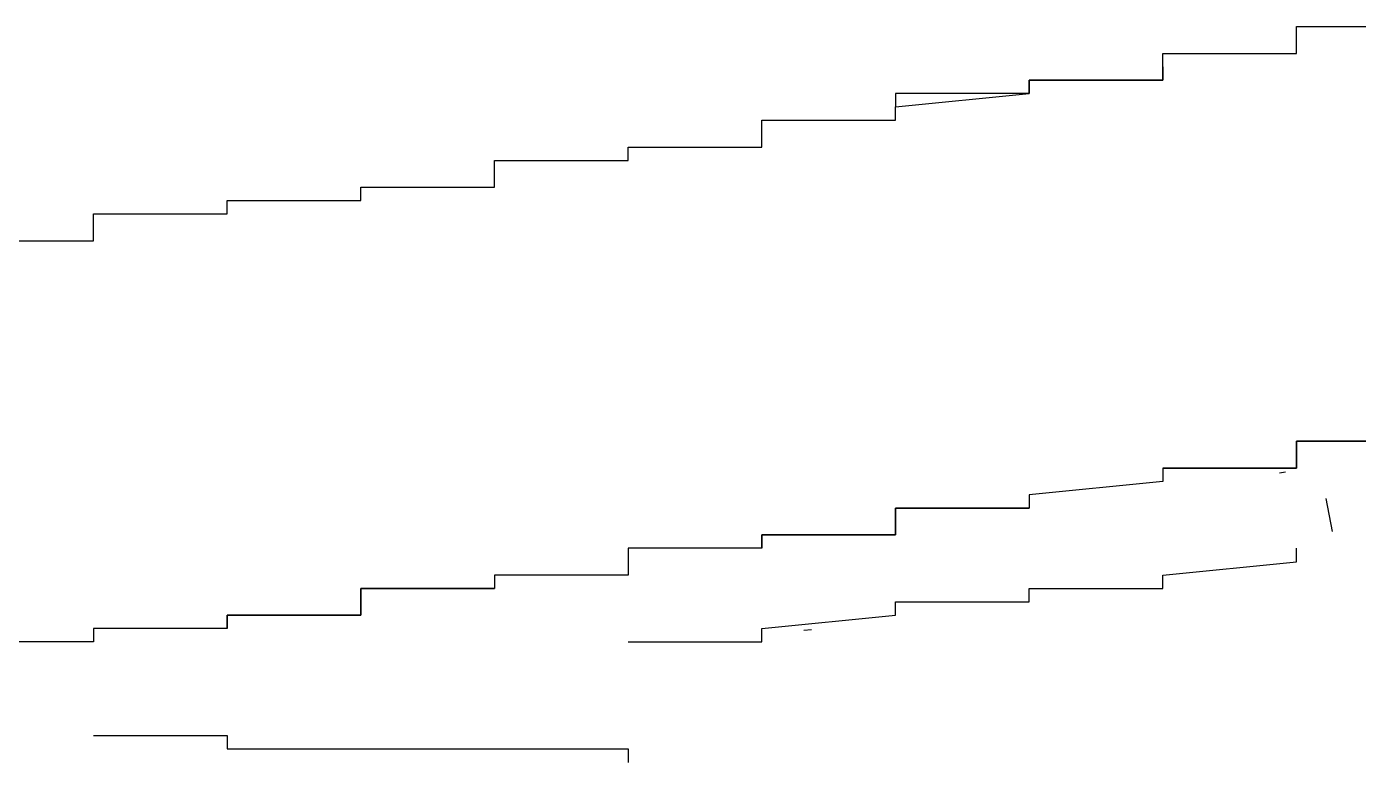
# Model space of a CAD drawing. Header units: millimetres. Extents: x -162945 to 7560, y -3558 to 130718.
# Drawn here: x -118729 to -117732, y -2121 to -1571 of the extents above; entities that cross this region are included whole.
import ezdxf

# ---------------------------------------------------------------- set-up
doc = ezdxf.new("R2010")
doc.units = ezdxf.units.MM
doc.header["$LTSCALE"] = 5
doc.layers.add('E1-RI-3F$0$A-GLAZ', color=6, linetype='Continuous')
doc.layers.add('E1-RI-3F$0$A-GLAZ-CWMG', color=3, linetype='Continuous')

msp = doc.modelspace()

# ---------------------------------------------------------------- linework, layer by layer
at = {"layer": 'E1-RI-3F$0$A-GLAZ', "color": 8}
for p, q in [((-117778.71, -1581.3), (-117778.71, -1571.3)), ((-117778.71, -1571.3), (-117778.71, -1571.3)), ((-117778.71, -1571.3), (-117678.71, -1571.3)), ((-117778.71, -1591.3), (-117778.71, -1581.3)), ((-117778.71, -1581.3), (-117778.71, -1581.3)), ((-117778.71, -1581.3), (-117778.71, -1581.3)), ((-117778.71, -1581.3), (-117778.71, -1581.3)), ((-117778.71, -1581.3), (-117778.71, -1581.3)), ((-117878.71, -1601.3), (-117878.71, -1591.3)), ((-117878.71, -1591.3), (-117878.71, -1591.3)), ((-117878.71, -1591.3), (-117878.71, -1591.3)), ((-117878.71, -1591.3), (-117878.71, -1591.3)), ((-117878.71, -1591.3), (-117778.71, -1591.3)), ((-117878.71, -1611.3), (-117878.71, -1601.3)), ((-117878.71, -1601.3), (-117878.71, -1601.3)), ((-117878.71, -1601.3), (-117878.71, -1601.3)), ((-117878.71, -1601.3), (-117878.71, -1601.3)), ((-117978.71, -1621.3), (-117978.71, -1611.3)), ((-117978.71, -1611.3), (-117978.71, -1611.3)), ((-117978.71, -1611.3), (-117978.71, -1611.3)), ((-117978.71, -1611.3), (-117978.71, -1611.3)), ((-117978.71, -1611.3), (-117878.71, -1611.3)), ((-118078.71, -1631.3), (-117978.71, -1621.3)), ((-117978.71, -1621.3), (-117978.71, -1621.3)), ((-117978.71, -1621.3), (-117978.71, -1621.3)), ((-117978.71, -1621.3), (-117978.71, -1621.3)), ((-117978.71, -1621.3), (-117978.71, -1621.3)), ((-118078.71, -1641.3), (-118078.71, -1631.3)), ((-118078.71, -1631.3), (-118078.71, -1631.3)), ((-118078.71, -1631.3), (-118078.71, -1631.3)), ((-118078.71, -1631.3), (-118078.71, -1631.3)), ((-118078.71, -1631.3), (-118078.71, -1631.3)), ((-118178.71, -1651.3), (-118178.71, -1641.3)), ((-118178.71, -1641.3), (-118178.71, -1641.3)), ((-118178.71, -1641.3), (-118078.71, -1641.3)), ((-118078.71, -1641.3), (-118078.71, -1641.3)), ((-118078.71, -1641.3), (-118078.71, -1641.3)), ((-118078.71, -1641.3), (-118078.71, -1641.3)), ((-118178.71, -1661.3), (-118178.71, -1651.3)), ((-118178.71, -1651.3), (-118178.71, -1651.3)), ((-118178.71, -1651.3), (-118178.71, -1651.3)), ((-118178.71, -1651.3), (-118178.71, -1651.3)), ((-118178.71, -1651.3), (-118178.71, -1651.3)), ((-118278.71, -1671.3), (-118278.71, -1661.3)), ((-118278.71, -1661.3), (-118278.71, -1661.3)), ((-118278.71, -1661.3), (-118278.71, -1661.3)), ((-118278.71, -1661.3), (-118278.71, -1661.3)), ((-118278.71, -1661.3), (-118178.71, -1661.3)), ((-118178.71, -1661.3), (-118178.71, -1661.3)), ((-118378.71, -1681.3), (-118378.71, -1671.3)), ((-118378.71, -1671.3), (-118278.71, -1671.3)), ((-118278.71, -1671.3), (-118278.71, -1671.3)), ((-118278.71, -1671.3), (-118278.71, -1671.3)), ((-118278.71, -1671.3), (-118278.71, -1671.3)), ((-118278.71, -1671.3), (-118278.71, -1671.3)), ((-118378.71, -1691.3), (-118378.71, -1681.3)), ((-118378.71, -1681.3), (-118378.71, -1681.3)), ((-118378.71, -1681.3), (-118378.71, -1681.3)), ((-118378.71, -1681.3), (-118378.71, -1681.3)), ((-118378.71, -1681.3), (-118378.71, -1681.3)), ((-118378.71, -1681.3), (-118378.71, -1681.3)), ((-118478.71, -1701.3), (-118478.71, -1691.3)), ((-118478.71, -1691.3), (-118478.71, -1691.3)), ((-118478.71, -1691.3), (-118478.71, -1691.3)), ((-118478.71, -1691.3), (-118478.71, -1691.3)), ((-118478.71, -1691.3), (-118478.71, -1691.3)), ((-118478.71, -1691.3), (-118378.71, -1691.3)), ((-118578.71, -1711.3), (-118578.71, -1701.3)), ((-118578.71, -1701.3), (-118578.71, -1701.3)), ((-118578.71, -1701.3), (-118578.71, -1701.3)), ((-118578.71, -1701.3), (-118478.71, -1701.3)), ((-118478.71, -1701.3), (-118478.71, -1701.3)), ((-118478.71, -1701.3), (-118478.71, -1701.3)), ((-118478.71, -1701.3), (-118478.71, -1701.3)), ((-118678.71, -1721.3), (-118678.71, -1711.3)), ((-118678.71, -1711.3), (-118578.71, -1711.3)), ((-118578.71, -1711.3), (-118578.71, -1711.3)), ((-118578.71, -1711.3), (-118578.71, -1711.3)), ((-118578.71, -1711.3), (-118578.71, -1711.3)), ((-118578.71, -1711.3), (-118578.71, -1711.3)), ((-118578.71, -1711.3), (-118578.71, -1711.3)), ((-118678.71, -1731.3), (-118678.71, -1721.3)), ((-118678.71, -1721.3), (-118678.71, -1721.3)), ((-118678.71, -1721.3), (-118678.71, -1721.3)), ((-118678.71, -1721.3), (-118678.71, -1721.3)), ((-118678.71, -1721.3), (-118678.71, -1721.3)), ((-118678.71, -1721.3), (-118678.71, -1721.3)), ((-118678.71, -1721.3), (-118678.71, -1721.3)), ((-118778.71, -1731.3), (-118678.71, -1731.3)), ((-117678.71, -1881.3), (-117778.71, -1881.3)), ((-117778.71, -1881.3), (-117778.71, -1881.3)), ((-117778.71, -1881.3), (-117778.71, -1881.3)), ((-117778.71, -1881.3), (-117778.71, -1881.3)), ((-117778.71, -1881.3), (-117778.71, -1891.3)), ((-117778.71, -1891.3), (-117778.71, -1881.3)), ((-117778.71, -1881.3), (-117778.71, -1881.3)), ((-117778.71, -1881.3), (-117778.71, -1881.3)), ((-117778.71, -1881.3), (-117778.71, -1881.3)), ((-117778.71, -1881.3), (-117778.71, -1881.3)), ((-117778.71, -1881.3), (-117778.71, -1881.3)), ((-117778.71, -1881.3), (-117778.71, -1881.3)), ((-117778.71, -1881.3), (-117778.71, -1881.3)), ((-117778.71, -1881.3), (-117778.71, -1881.3)), ((-117778.71, -1881.3), (-117778.71, -1881.3)), ((-117778.71, -1881.3), (-117778.71, -1881.3)), ((-117778.71, -1881.3), (-117778.71, -1881.3)), ((-117778.71, -1881.3), (-117778.71, -1881.3)), ((-117778.71, -1881.3), (-117778.71, -1881.3)), ((-117778.71, -1881.3), (-117778.71, -1881.3)), ((-117778.71, -1881.3), (-117778.71, -1881.3)), ((-117778.71, -1881.3), (-117778.71, -1881.3)), ((-117778.71, -1881.3), (-117778.71, -1881.3)), ((-117778.71, -1881.3), (-117778.71, -1881.3)), ((-117778.71, -1881.3), (-117778.71, -1881.3)), ((-117778.71, -1881.3), (-117778.71, -1881.3)), ((-117778.71, -1881.3), (-117778.71, -1881.3)), ((-117778.71, -1881.3), (-117778.71, -1881.3)), ((-117778.71, -1881.3), (-117778.71, -1881.3)), ((-117778.71, -1881.3), (-117778.71, -1881.3)), ((-117778.71, -1881.3), (-117778.71, -1881.3)), ((-117778.71, -1881.3), (-117778.71, -1881.3)), ((-117778.71, -1881.3), (-117778.71, -1881.3)), ((-117778.71, -1881.3), (-117778.71, -1881.3)), ((-117778.71, -1881.3), (-117778.71, -1881.3)), ((-117778.71, -1881.3), (-117678.71, -1881.3)), ((-117778.71, -1891.3), (-117778.71, -1891.3)), ((-117778.71, -1891.3), (-117778.71, -1891.3)), ((-117778.71, -1891.3), (-117778.71, -1891.3)), ((-117778.71, -1891.3), (-117778.71, -1901.3)), ((-117778.71, -1901.3), (-117778.71, -1891.3)), ((-117778.71, -1891.3), (-117778.71, -1891.3)), ((-117778.71, -1891.3), (-117778.71, -1891.3)), ((-117778.71, -1891.3), (-117778.71, -1891.3)), ((-117778.71, -1891.3), (-117778.71, -1891.3)), ((-117778.71, -1891.3), (-117778.71, -1891.3)), ((-117778.71, -1891.3), (-117778.71, -1891.3)), ((-117778.71, -1891.3), (-117778.71, -1891.3)), ((-117778.71, -1891.3), (-117778.71, -1891.3)), ((-117778.71, -1891.3), (-117778.71, -1891.3)), ((-117778.71, -1891.3), (-117778.71, -1891.3)), ((-117778.71, -1891.3), (-117778.71, -1891.3)), ((-117778.71, -1891.3), (-117778.71, -1891.3)), ((-117778.71, -1891.3), (-117778.71, -1891.3)), ((-117778.71, -1891.3), (-117778.71, -1891.3)), ((-117778.71, -1891.3), (-117778.71, -1891.3)), ((-117778.71, -1891.3), (-117778.71, -1891.3)), ((-117778.71, -1891.3), (-117778.71, -1891.3)), ((-117778.71, -1891.3), (-117778.71, -1891.3)), ((-117778.71, -1891.3), (-117778.71, -1891.3)), ((-117778.71, -1891.3), (-117778.71, -1891.3)), ((-117778.71, -1891.3), (-117778.71, -1891.3)), ((-117778.71, -1891.3), (-117778.71, -1891.3)), ((-117778.71, -1891.3), (-117778.71, -1891.3)), ((-117778.71, -1891.3), (-117778.71, -1891.3)), ((-117778.71, -1891.3), (-117778.71, -1891.3)), ((-117778.71, -1891.3), (-117778.71, -1891.3)), ((-117778.71, -1891.3), (-117778.71, -1891.3)), ((-117778.71, -1891.3), (-117778.71, -1891.3)), ((-117778.71, -1891.3), (-117778.71, -1891.3)), ((-117778.71, -1891.3), (-117778.71, -1891.3)), ((-117778.71, -1891.3), (-117778.71, -1891.3)), ((-117778.71, -1891.3), (-117778.71, -1891.3)), ((-117778.71, -1891.3), (-117778.71, -1891.3)), ((-117778.71, -1891.3), (-117778.71, -1891.3)), ((-117778.71, -1891.3), (-117778.71, -1891.3)), ((-117778.71, -1891.3), (-117778.71, -1891.3)), ((-117778.71, -1891.3), (-117778.71, -1891.3)), ((-117778.71, -1891.3), (-117778.71, -1891.3)), ((-117778.71, -1891.3), (-117778.71, -1891.3)), ((-117778.71, -1891.3), (-117778.71, -1891.3)), ((-117778.71, -1891.3), (-117778.71, -1891.3)), ((-117778.71, -1901.3), (-117878.71, -1901.3)), ((-117878.71, -1901.3), (-117878.71, -1901.3)), ((-117878.71, -1901.3), (-117878.71, -1901.3)), ((-117878.71, -1901.3), (-117878.71, -1901.3)), ((-117878.71, -1901.3), (-117878.71, -1911.3)), ((-117878.71, -1901.3), (-117878.71, -1901.3)), ((-117878.71, -1901.3), (-117878.71, -1901.3)), ((-117878.71, -1901.3), (-117878.71, -1901.3)), ((-117878.71, -1901.3), (-117878.71, -1901.3)), ((-117878.71, -1901.3), (-117878.71, -1901.3)), ((-117878.71, -1901.3), (-117878.71, -1901.3)), ((-117878.71, -1901.3), (-117878.71, -1901.3)), ((-117878.71, -1901.3), (-117878.71, -1901.3)), ((-117878.71, -1901.3), (-117878.71, -1901.3)), ((-117878.71, -1901.3), (-117878.71, -1901.3)), ((-117878.71, -1901.3), (-117778.71, -1901.3)), ((-117778.71, -1901.3), (-117778.71, -1901.3)), ((-117778.71, -1901.3), (-117778.71, -1901.3)), ((-117778.71, -1901.3), (-117778.71, -1901.3)), ((-117778.71, -1901.3), (-117778.71, -1901.3)), ((-117778.71, -1901.3), (-117778.71, -1901.3)), ((-117778.71, -1901.3), (-117778.71, -1901.3)), ((-117878.71, -1911.3), (-117978.71, -1921.3)), ((-117878.71, -1911.3), (-117878.71, -1911.3)), ((-117878.71, -1911.3), (-117878.71, -1911.3)), ((-117878.71, -1911.3), (-117878.71, -1911.3)), ((-117878.71, -1911.3), (-117878.71, -1911.3)), ((-117978.71, -1921.3), (-117978.71, -1921.3)), ((-117978.71, -1921.3), (-117978.71, -1921.3)), ((-117978.71, -1921.3), (-117978.71, -1921.3)), ((-117978.71, -1921.3), (-117978.71, -1921.3)), ((-117978.71, -1921.3), (-117978.71, -1921.3)), ((-117978.71, -1921.3), (-117978.71, -1931.3)), ((-117978.71, -1931.3), (-118078.71, -1931.3)), ((-118078.71, -1931.3), (-118078.71, -1931.3)), ((-118078.71, -1931.3), (-118078.71, -1941.3)), ((-118078.71, -1941.3), (-118078.71, -1931.3)), ((-118078.71, -1931.3), (-118078.71, -1931.3)), ((-118078.71, -1931.3), (-118078.71, -1931.3)), ((-118078.71, -1931.3), (-118078.71, -1931.3)), ((-118078.71, -1931.3), (-118078.71, -1931.3)), ((-118078.71, -1931.3), (-118078.71, -1931.3)), ((-118078.71, -1931.3), (-118078.71, -1931.3)), ((-118078.71, -1931.3), (-118078.71, -1931.3)), ((-118078.71, -1931.3), (-118078.71, -1931.3)), ((-118078.71, -1931.3), (-118078.71, -1931.3)), ((-118078.71, -1931.3), (-118078.71, -1931.3)), ((-118078.71, -1931.3), (-118078.71, -1931.3)), ((-118078.71, -1931.3), (-118078.71, -1931.3)), ((-118078.71, -1931.3), (-117978.71, -1931.3)), ((-117978.71, -1931.3), (-117978.71, -1931.3)), ((-117978.71, -1931.3), (-117978.71, -1931.3)), ((-117978.71, -1931.3), (-117978.71, -1931.3)), ((-117978.71, -1931.3), (-117978.71, -1931.3)), ((-117978.71, -1931.3), (-117978.71, -1931.3)), ((-117978.71, -1931.3), (-117978.71, -1931.3)), ((-117978.71, -1931.3), (-117978.71, -1931.3)), ((-117756.72, -1924.17), (-117752.06, -1948.74)), ((-118078.71, -1941.3), (-118078.71, -1941.3)), ((-118078.71, -1941.3), (-118078.71, -1941.3)), ((-118078.71, -1941.3), (-118078.71, -1941.3)), ((-118078.71, -1941.3), (-118078.71, -1941.3)), ((-118078.71, -1941.3), (-118078.71, -1951.3)), ((-118078.71, -1951.3), (-118078.71, -1941.3)), ((-118078.71, -1941.3), (-118078.71, -1941.3)), ((-118078.71, -1941.3), (-118078.71, -1941.3)), ((-118078.71, -1941.3), (-118078.71, -1941.3)), ((-118078.71, -1941.3), (-118078.71, -1941.3)), ((-118078.71, -1941.3), (-118078.71, -1941.3)), ((-118078.71, -1941.3), (-118078.71, -1941.3)), ((-118078.71, -1941.3), (-118078.71, -1941.3)), ((-118078.71, -1941.3), (-118078.71, -1941.3)), ((-118078.71, -1941.3), (-118078.71, -1941.3)), ((-118078.71, -1941.3), (-118078.71, -1941.3)), ((-118078.71, -1941.3), (-118078.71, -1941.3)), ((-118078.71, -1941.3), (-118078.71, -1941.3)), ((-118078.71, -1941.3), (-118078.71, -1941.3)), ((-118078.71, -1941.3), (-118078.71, -1941.3)), ((-118078.71, -1941.3), (-118078.71, -1941.3)), ((-118078.71, -1941.3), (-118078.71, -1941.3)), ((-118078.71, -1941.3), (-118078.71, -1941.3)), ((-118078.71, -1941.3), (-118078.71, -1941.3)), ((-118078.71, -1941.3), (-118078.71, -1941.3)), ((-118078.71, -1941.3), (-118078.71, -1941.3)), ((-118078.71, -1941.3), (-118078.71, -1941.3)), ((-118078.71, -1941.3), (-118078.71, -1941.3)), ((-118078.71, -1941.3), (-118078.71, -1941.3)), ((-118078.71, -1941.3), (-118078.71, -1941.3)), ((-118078.71, -1941.3), (-118078.71, -1941.3)), ((-118078.71, -1941.3), (-118078.71, -1941.3)), ((-118078.71, -1941.3), (-118078.71, -1941.3)), ((-118078.71, -1941.3), (-118078.71, -1941.3)), ((-118078.71, -1941.3), (-118078.71, -1941.3)), ((-118078.71, -1941.3), (-118078.71, -1941.3)), ((-118078.71, -1941.3), (-118078.71, -1941.3)), ((-118078.71, -1941.3), (-118078.71, -1941.3)), ((-118078.71, -1941.3), (-118078.71, -1941.3)), ((-118078.71, -1941.3), (-118078.71, -1941.3)), ((-118078.71, -1941.3), (-118078.71, -1941.3)), ((-118078.71, -1941.3), (-118078.71, -1941.3)), ((-118078.71, -1941.3), (-118078.71, -1941.3)), ((-118078.71, -1941.3), (-118078.71, -1941.3)), ((-118078.71, -1941.3), (-118078.71, -1941.3)), ((-118078.71, -1941.3), (-118078.71, -1941.3)), ((-118078.71, -1941.3), (-118078.71, -1941.3)), ((-118078.71, -1941.3), (-118078.71, -1941.3)), ((-118078.71, -1941.3), (-118078.71, -1941.3)), ((-118078.71, -1941.3), (-118078.71, -1941.3)), ((-118078.71, -1941.3), (-118078.71, -1941.3)), ((-118078.71, -1941.3), (-118078.71, -1941.3)), ((-118078.71, -1951.3), (-118178.71, -1951.3)), ((-118178.71, -1951.3), (-118178.71, -1951.3)), ((-118178.71, -1951.3), (-118178.71, -1951.3)), ((-118178.71, -1951.3), (-118178.71, -1951.3)), ((-118178.71, -1951.3), (-118178.71, -1961.3)), ((-118178.71, -1961.3), (-118178.71, -1951.3)), ((-118178.71, -1951.3), (-118178.71, -1951.3)), ((-118178.71, -1951.3), (-118178.71, -1951.3)), ((-118178.71, -1951.3), (-118178.71, -1951.3)), ((-118178.71, -1951.3), (-118178.71, -1951.3)), ((-118178.71, -1951.3), (-118178.71, -1951.3)), ((-118178.71, -1951.3), (-118178.71, -1951.3)), ((-118178.71, -1951.3), (-118178.71, -1951.3)), ((-118178.71, -1951.3), (-118178.71, -1951.3)), ((-118178.71, -1951.3), (-118178.71, -1951.3)), ((-118178.71, -1951.3), (-118178.71, -1951.3)), ((-118178.71, -1951.3), (-118178.71, -1951.3)), ((-118178.71, -1951.3), (-118178.71, -1951.3)), ((-118178.71, -1951.3), (-118178.71, -1951.3)), ((-118178.71, -1951.3), (-118178.71, -1951.3)), ((-118178.71, -1951.3), (-118178.71, -1951.3)), ((-118178.71, -1951.3), (-118178.71, -1951.3)), ((-118178.71, -1951.3), (-118178.71, -1951.3)), ((-118178.71, -1951.3), (-118178.71, -1951.3)), ((-118178.71, -1951.3), (-118178.71, -1951.3)), ((-118178.71, -1951.3), (-118178.71, -1951.3)), ((-118178.71, -1951.3), (-118178.71, -1951.3)), ((-118178.71, -1951.3), (-118178.71, -1951.3)), ((-118178.71, -1951.3), (-118178.71, -1951.3)), ((-118178.71, -1951.3), (-118178.71, -1951.3)), ((-118178.71, -1951.3), (-118178.71, -1951.3)), ((-118178.71, -1951.3), (-118178.71, -1951.3)), ((-118178.71, -1951.3), (-118178.71, -1951.3)), ((-118178.71, -1951.3), (-118178.71, -1951.3)), ((-118178.71, -1951.3), (-118178.71, -1951.3)), ((-118178.71, -1951.3), (-118178.71, -1951.3)), ((-118178.71, -1951.3), (-118078.71, -1951.3)), ((-118078.71, -1951.3), (-118078.71, -1951.3)), ((-118078.71, -1951.3), (-118078.71, -1951.3)), ((-118078.71, -1951.3), (-118078.71, -1951.3)), ((-118078.71, -1951.3), (-118078.71, -1951.3)), ((-118078.71, -1951.3), (-118078.71, -1951.3)), ((-118078.71, -1951.3), (-118078.71, -1951.3)), ((-118078.71, -1951.3), (-118078.71, -1951.3)), ((-118078.71, -1951.3), (-118078.71, -1951.3)), ((-118078.71, -1951.3), (-118078.71, -1951.3)), ((-118078.71, -1951.3), (-118078.71, -1951.3)), ((-118078.71, -1951.3), (-118078.71, -1951.3)), ((-118078.71, -1951.3), (-118078.71, -1951.3)), ((-118078.71, -1951.3), (-118078.71, -1951.3)), ((-118078.71, -1951.3), (-118078.71, -1951.3)), ((-118078.71, -1951.3), (-118078.71, -1951.3)), ((-118078.71, -1951.3), (-118078.71, -1951.3)), ((-118078.71, -1951.3), (-118078.71, -1951.3)), ((-118078.71, -1951.3), (-118078.71, -1951.3)), ((-118178.71, -1961.3), (-118278.71, -1961.3)), ((-118278.71, -1961.3), (-118278.71, -1971.3)), ((-118178.71, -1961.3), (-118178.71, -1961.3)), ((-118178.71, -1961.3), (-118178.71, -1961.3)), ((-118178.71, -1961.3), (-118178.71, -1961.3)), ((-118178.71, -1961.3), (-118178.71, -1961.3)), ((-118178.71, -1961.3), (-118178.71, -1961.3)), ((-118178.71, -1961.3), (-118178.71, -1961.3)), ((-118178.71, -1961.3), (-118178.71, -1961.3)), ((-118178.71, -1961.3), (-118178.71, -1961.3)), ((-118178.71, -1961.3), (-118178.71, -1961.3)), ((-118178.71, -1961.3), (-118178.71, -1961.3)), ((-118178.71, -1961.3), (-118178.71, -1961.3)), ((-118178.71, -1961.3), (-118178.71, -1961.3)), ((-118178.71, -1961.3), (-118178.71, -1961.3)), ((-118178.71, -1961.3), (-118178.71, -1961.3)), ((-118178.71, -1961.3), (-118178.71, -1961.3)), ((-118178.71, -1961.3), (-118178.71, -1961.3)), ((-118178.71, -1961.3), (-118178.71, -1961.3)), ((-118178.71, -1961.3), (-118178.71, -1961.3)), ((-118178.71, -1961.3), (-118178.71, -1961.3)), ((-118178.71, -1961.3), (-118178.71, -1961.3)), ((-118178.71, -1961.3), (-118178.71, -1961.3)), ((-118178.71, -1961.3), (-118178.71, -1961.3)), ((-118178.71, -1961.3), (-118178.71, -1961.3)), ((-118178.71, -1961.3), (-118178.71, -1961.3)), ((-118178.71, -1961.3), (-118178.71, -1961.3)), ((-118178.71, -1961.3), (-118178.71, -1961.3)), ((-118178.71, -1961.3), (-118178.71, -1961.3)), ((-118178.71, -1961.3), (-118178.71, -1961.3)), ((-118178.71, -1961.3), (-118178.71, -1961.3)), ((-118178.71, -1961.3), (-118178.71, -1961.3)), ((-118178.71, -1961.3), (-118178.71, -1961.3)), ((-118178.71, -1961.3), (-118178.71, -1961.3)), ((-118178.71, -1961.3), (-118178.71, -1961.3)), ((-118178.71, -1961.3), (-118178.71, -1961.3)), ((-118178.71, -1961.3), (-118178.71, -1961.3)), ((-118178.71, -1961.3), (-118178.71, -1961.3)), ((-118178.71, -1961.3), (-118178.71, -1961.3)), ((-118178.71, -1961.3), (-118178.71, -1961.3)), ((-118178.71, -1961.3), (-118178.71, -1961.3)), ((-118178.71, -1961.3), (-118178.71, -1961.3)), ((-118178.71, -1961.3), (-118178.71, -1961.3)), ((-118178.71, -1961.3), (-118178.71, -1961.3)), ((-118178.71, -1961.3), (-118178.71, -1961.3)), ((-118178.71, -1961.3), (-118178.71, -1961.3)), ((-118178.71, -1961.3), (-118178.71, -1961.3)), ((-118178.71, -1961.3), (-118178.71, -1961.3)), ((-118178.71, -1961.3), (-118178.71, -1961.3)), ((-118178.71, -1961.3), (-118178.71, -1961.3)), ((-117778.71, -1971.3), (-117778.71, -1961.3)), ((-118278.71, -1971.3), (-118278.71, -1971.3)), ((-118278.71, -1971.3), (-118278.71, -1971.3)), ((-118278.71, -1971.3), (-118278.71, -1971.3)), ((-118278.71, -1971.3), (-118278.71, -1971.3)), ((-118278.71, -1971.3), (-118278.71, -1971.3)), ((-118278.71, -1971.3), (-118278.71, -1981.3)), ((-117878.71, -1981.3), (-117778.71, -1971.3)), ((-117778.71, -1971.3), (-117778.71, -1971.3)), ((-117778.71, -1971.3), (-117778.71, -1971.3)), ((-117778.71, -1971.3), (-117778.71, -1971.3)), ((-117778.71, -1971.3), (-117778.71, -1971.3)), ((-117778.71, -1971.3), (-117778.71, -1971.3)), ((-117778.71, -1971.3), (-117778.71, -1971.3)), ((-117778.71, -1971.3), (-117778.71, -1971.3)), ((-117778.71, -1971.3), (-117778.71, -1971.3)), ((-117778.71, -1971.3), (-117778.71, -1971.3)), ((-117778.71, -1971.3), (-117778.71, -1971.3)), ((-117778.71, -1971.3), (-117778.71, -1971.3)), ((-117778.71, -1971.3), (-117778.71, -1971.3)), ((-117778.71, -1971.3), (-117778.71, -1971.3)), ((-117778.71, -1971.3), (-117778.71, -1971.3)), ((-117778.71, -1971.3), (-117778.71, -1971.3)), ((-117778.71, -1971.3), (-117778.71, -1971.3)), ((-117778.71, -1971.3), (-117778.71, -1971.3)), ((-117778.71, -1971.3), (-117778.71, -1971.3)), ((-117778.71, -1971.3), (-117778.71, -1971.3)), ((-117778.71, -1971.3), (-117778.71, -1971.3)), ((-117778.71, -1971.3), (-117778.71, -1971.3)), ((-117778.71, -1971.3), (-117778.71, -1971.3)), ((-117778.71, -1971.3), (-117778.71, -1971.3)), ((-117778.71, -1971.3), (-117778.71, -1971.3)), ((-117778.71, -1971.3), (-117778.71, -1971.3)), ((-117778.71, -1971.3), (-117778.71, -1971.3)), ((-117778.71, -1971.3), (-117778.71, -1971.3)), ((-117778.71, -1971.3), (-117778.71, -1971.3)), ((-118278.71, -1981.3), (-118378.71, -1981.3)), ((-118378.71, -1981.3), (-118378.71, -1981.3)), ((-118378.71, -1981.3), (-118378.71, -1981.3)), ((-118378.71, -1981.3), (-118378.71, -1981.3)), ((-118378.71, -1981.3), (-118378.71, -1991.3)), ((-118278.71, -1981.3), (-118278.71, -1981.3)), ((-117878.71, -1991.3), (-117878.71, -1981.3)), ((-117878.71, -1981.3), (-117878.71, -1981.3)), ((-117878.71, -1981.3), (-117878.71, -1981.3)), ((-117878.71, -1981.3), (-117878.71, -1981.3)), ((-117878.71, -1981.3), (-117878.71, -1981.3)), ((-117878.71, -1981.3), (-117878.71, -1981.3)), ((-117878.71, -1981.3), (-117878.71, -1981.3)), ((-117878.71, -1981.3), (-117878.71, -1981.3)), ((-117878.71, -1981.3), (-117878.71, -1981.3)), ((-117878.71, -1981.3), (-117878.71, -1981.3)), ((-117878.71, -1981.3), (-117878.71, -1981.3)), ((-117878.71, -1981.3), (-117878.71, -1981.3)), ((-117878.71, -1981.3), (-117878.71, -1981.3)), ((-117878.71, -1981.3), (-117878.71, -1981.3)), ((-117878.71, -1981.3), (-117878.71, -1981.3)), ((-117878.71, -1981.3), (-117878.71, -1981.3)), ((-117878.71, -1981.3), (-117878.71, -1981.3)), ((-117878.71, -1981.3), (-117878.71, -1981.3)), ((-117878.71, -1981.3), (-117878.71, -1981.3)), ((-117878.71, -1981.3), (-117878.71, -1981.3)), ((-117878.71, -1981.3), (-117878.71, -1981.3)), ((-117878.71, -1981.3), (-117878.71, -1981.3)), ((-117878.71, -1981.3), (-117878.71, -1981.3)), ((-117878.71, -1981.3), (-117878.71, -1981.3)), ((-117878.71, -1981.3), (-117878.71, -1981.3)), ((-117878.71, -1981.3), (-117878.71, -1981.3)), ((-117878.71, -1981.3), (-117878.71, -1981.3)), ((-117878.71, -1981.3), (-117878.71, -1981.3)), ((-117878.71, -1981.3), (-117878.71, -1981.3)), ((-118378.71, -1991.3), (-118478.71, -1991.3)), ((-118478.71, -1991.3), (-118478.71, -2001.3)), ((-118478.71, -2001.3), (-118478.71, -1991.3)), ((-118478.71, -1991.3), (-118478.71, -1991.3)), ((-118478.71, -1991.3), (-118478.71, -1991.3)), ((-118478.71, -1991.3), (-118478.71, -1991.3)), ((-118478.71, -1991.3), (-118478.71, -1991.3)), ((-118478.71, -1991.3), (-118478.71, -1991.3)), ((-118478.71, -1991.3), (-118478.71, -1991.3)), ((-118478.71, -1991.3), (-118478.71, -1991.3)), ((-118478.71, -1991.3), (-118478.71, -1991.3)), ((-118478.71, -1991.3), (-118478.71, -1991.3)), ((-118478.71, -1991.3), (-118378.71, -1991.3)), ((-118378.71, -1991.3), (-118378.71, -1991.3)), ((-118378.71, -1991.3), (-118378.71, -1991.3)), ((-118378.71, -1991.3), (-118378.71, -1991.3)), ((-118378.71, -1991.3), (-118378.71, -1991.3)), ((-118378.71, -1991.3), (-118378.71, -1991.3)), ((-118378.71, -1991.3), (-118378.71, -1991.3)), ((-118378.71, -1991.3), (-118378.71, -1991.3)), ((-118378.71, -1991.3), (-118378.71, -1991.3)), ((-118378.71, -1991.3), (-118378.71, -1991.3)), ((-118378.71, -1991.3), (-118378.71, -1991.3)), ((-118378.71, -1991.3), (-118378.71, -1991.3)), ((-118378.71, -1991.3), (-118378.71, -1991.3)), ((-118378.71, -1991.3), (-118378.71, -1991.3)), ((-118378.71, -1991.3), (-118378.71, -1991.3)), ((-118378.71, -1991.3), (-118378.71, -1991.3)), ((-118378.71, -1991.3), (-118378.71, -1991.3)), ((-118378.71, -1991.3), (-118378.71, -1991.3)), ((-118378.71, -1991.3), (-118378.71, -1991.3)), ((-118378.71, -1991.3), (-118378.71, -1991.3)), ((-118378.71, -1991.3), (-118378.71, -1991.3)), ((-118378.71, -1991.3), (-118378.71, -1991.3)), ((-118378.71, -1991.3), (-118378.71, -1991.3)), ((-117978.71, -2001.3), (-117978.71, -1991.3)), ((-117978.71, -1991.3), (-117978.71, -1991.3)), ((-117978.71, -1991.3), (-117978.71, -1991.3)), ((-117978.71, -1991.3), (-117978.71, -1991.3)), ((-117978.71, -1991.3), (-117978.71, -1991.3)), ((-117978.71, -1991.3), (-117978.71, -1991.3)), ((-117978.71, -1991.3), (-117978.71, -1991.3)), ((-117978.71, -1991.3), (-117978.71, -1991.3)), ((-117978.71, -1991.3), (-117978.71, -1991.3)), ((-117978.71, -1991.3), (-117978.71, -1991.3)), ((-117978.71, -1991.3), (-117978.71, -1991.3)), ((-117978.71, -1991.3), (-117978.71, -1991.3)), ((-117978.71, -1991.3), (-117978.71, -1991.3)), ((-117978.71, -1991.3), (-117978.71, -1991.3)), ((-117978.71, -1991.3), (-117978.71, -1991.3)), ((-117978.71, -1991.3), (-117978.71, -1991.3)), ((-117978.71, -1991.3), (-117978.71, -1991.3)), ((-117978.71, -1991.3), (-117978.71, -1991.3)), ((-117978.71, -1991.3), (-117978.71, -1991.3)), ((-117978.71, -1991.3), (-117878.71, -1991.3)), ((-117878.71, -1991.3), (-117878.71, -1991.3)), ((-117878.71, -1991.3), (-117878.71, -1991.3)), ((-117878.71, -1991.3), (-117878.71, -1991.3)), ((-117878.71, -1991.3), (-117878.71, -1991.3)), ((-117878.71, -1991.3), (-117878.71, -1991.3)), ((-117878.71, -1991.3), (-117878.71, -1991.3)), ((-117878.71, -1991.3), (-117878.71, -1991.3)), ((-117878.71, -1991.3), (-117878.71, -1991.3)), ((-118478.71, -2001.3), (-118478.71, -2001.3)), ((-118478.71, -2001.3), (-118478.71, -2001.3)), ((-118478.71, -2001.3), (-118478.71, -2001.3)), ((-118478.71, -2001.3), (-118478.71, -2001.3)), ((-118478.71, -2001.3), (-118478.71, -2001.3)), ((-118478.71, -2001.3), (-118478.71, -2001.3)), ((-118478.71, -2001.3), (-118478.71, -2011.3)), ((-118478.71, -2011.3), (-118478.71, -2001.3)), ((-118478.71, -2001.3), (-118478.71, -2001.3)), ((-118478.71, -2001.3), (-118478.71, -2001.3)), ((-118478.71, -2001.3), (-118478.71, -2001.3)), ((-118478.71, -2001.3), (-118478.71, -2001.3)), ((-118478.71, -2001.3), (-118478.71, -2001.3)), ((-118478.71, -2001.3), (-118478.71, -2001.3)), ((-118478.71, -2001.3), (-118478.71, -2001.3)), ((-118478.71, -2001.3), (-118478.71, -2001.3)), ((-118478.71, -2001.3), (-118478.71, -2001.3)), ((-118478.71, -2001.3), (-118478.71, -2001.3)), ((-118478.71, -2001.3), (-118478.71, -2001.3)), ((-118478.71, -2001.3), (-118478.71, -2001.3)), ((-118478.71, -2001.3), (-118478.71, -2001.3)), ((-118478.71, -2001.3), (-118478.71, -2001.3)), ((-118478.71, -2001.3), (-118478.71, -2001.3)), ((-118478.71, -2001.3), (-118478.71, -2001.3)), ((-118478.71, -2001.3), (-118478.71, -2001.3)), ((-118478.71, -2001.3), (-118478.71, -2001.3)), ((-118478.71, -2001.3), (-118478.71, -2001.3)), ((-118478.71, -2001.3), (-118478.71, -2001.3)), ((-118478.71, -2001.3), (-118478.71, -2001.3)), ((-118478.71, -2001.3), (-118478.71, -2001.3)), ((-118478.71, -2001.3), (-118478.71, -2001.3)), ((-118478.71, -2001.3), (-118478.71, -2001.3)), ((-118478.71, -2001.3), (-118478.71, -2001.3)), ((-118478.71, -2001.3), (-118478.71, -2001.3)), ((-118478.71, -2001.3), (-118478.71, -2001.3)), ((-118478.71, -2001.3), (-118478.71, -2001.3)), ((-118478.71, -2001.3), (-118478.71, -2001.3)), ((-118478.71, -2001.3), (-118478.71, -2001.3)), ((-118478.71, -2001.3), (-118478.71, -2001.3)), ((-118478.71, -2001.3), (-118478.71, -2001.3)), ((-118478.71, -2001.3), (-118478.71, -2001.3)), ((-118478.71, -2001.3), (-118478.71, -2001.3)), ((-118478.71, -2001.3), (-118478.71, -2001.3)), ((-118478.71, -2001.3), (-118478.71, -2001.3)), ((-118478.71, -2001.3), (-118478.71, -2001.3)), ((-118478.71, -2001.3), (-118478.71, -2001.3)), ((-118478.71, -2001.3), (-118478.71, -2001.3)), ((-118478.71, -2001.3), (-118478.71, -2001.3)), ((-118478.71, -2001.3), (-118478.71, -2001.3)), ((-118478.71, -2001.3), (-118478.71, -2001.3)), ((-118478.71, -2001.3), (-118478.71, -2001.3)), ((-118478.71, -2001.3), (-118478.71, -2001.3)), ((-118478.71, -2001.3), (-118478.71, -2001.3)), ((-118478.71, -2001.3), (-118478.71, -2001.3)), ((-118478.71, -2001.3), (-118478.71, -2001.3)), ((-118478.71, -2001.3), (-118478.71, -2001.3)), ((-118478.71, -2001.3), (-118478.71, -2001.3)), ((-118478.71, -2001.3), (-118478.71, -2001.3)), ((-118478.71, -2001.3), (-118478.71, -2001.3)), ((-118478.71, -2001.3), (-118478.71, -2001.3)), ((-118478.71, -2001.3), (-118478.71, -2001.3)), ((-118478.71, -2001.3), (-118478.71, -2001.3)), ((-118478.71, -2001.3), (-118478.71, -2001.3)), ((-118478.71, -2001.3), (-118478.71, -2001.3)), ((-118478.71, -2001.3), (-118478.71, -2001.3)), ((-118478.71, -2001.3), (-118478.71, -2001.3)), ((-118078.71, -2011.3), (-118078.71, -2001.3)), ((-118078.71, -2001.3), (-118078.71, -2001.3)), ((-118078.71, -2001.3), (-118078.71, -2001.3)), ((-118078.71, -2001.3), (-118078.71, -2001.3)), ((-118078.71, -2001.3), (-118078.71, -2001.3)), ((-118078.71, -2001.3), (-118078.71, -2001.3)), ((-118078.71, -2001.3), (-118078.71, -2001.3)), ((-118078.71, -2001.3), (-118078.71, -2001.3)), ((-118078.71, -2001.3), (-118078.71, -2001.3)), ((-118078.71, -2001.3), (-118078.71, -2001.3)), ((-118078.71, -2001.3), (-117978.71, -2001.3)), ((-117978.71, -2001.3), (-117978.71, -2001.3)), ((-117978.71, -2001.3), (-117978.71, -2001.3)), ((-117978.71, -2001.3), (-117978.71, -2001.3)), ((-117978.71, -2001.3), (-117978.71, -2001.3)), ((-117978.71, -2001.3), (-117978.71, -2001.3)), ((-117978.71, -2001.3), (-117978.71, -2001.3)), ((-117978.71, -2001.3), (-117978.71, -2001.3)), ((-117978.71, -2001.3), (-117978.71, -2001.3)), ((-117978.71, -2001.3), (-117978.71, -2001.3)), ((-117978.71, -2001.3), (-117978.71, -2001.3)), ((-117978.71, -2001.3), (-117978.71, -2001.3)), ((-117978.71, -2001.3), (-117978.71, -2001.3)), ((-117978.71, -2001.3), (-117978.71, -2001.3)), ((-117978.71, -2001.3), (-117978.71, -2001.3)), ((-117978.71, -2001.3), (-117978.71, -2001.3)), ((-117978.71, -2001.3), (-117978.71, -2001.3)), ((-117978.71, -2001.3), (-117978.71, -2001.3)), ((-117978.71, -2001.3), (-117978.71, -2001.3)), ((-118478.71, -2011.3), (-118578.71, -2011.3)), ((-118578.71, -2011.3), (-118578.71, -2011.3)), ((-118578.71, -2011.3), (-118578.71, -2011.3)), ((-118578.71, -2011.3), (-118578.71, -2011.3)), ((-118578.71, -2011.3), (-118578.71, -2011.3)), ((-118578.71, -2011.3), (-118578.71, -2011.3)), ((-118578.71, -2011.3), (-118578.71, -2021.3)), ((-118578.71, -2021.3), (-118578.71, -2011.3)), ((-118578.71, -2011.3), (-118578.71, -2011.3)), ((-118578.71, -2011.3), (-118578.71, -2011.3)), ((-118578.71, -2011.3), (-118578.71, -2011.3)), ((-118578.71, -2011.3), (-118578.71, -2011.3)), ((-118578.71, -2011.3), (-118578.71, -2011.3)), ((-118578.71, -2011.3), (-118578.71, -2011.3)), ((-118578.71, -2011.3), (-118578.71, -2011.3)), ((-118578.71, -2011.3), (-118578.71, -2011.3)), ((-118578.71, -2011.3), (-118578.71, -2011.3)), ((-118578.71, -2011.3), (-118578.71, -2011.3)), ((-118578.71, -2011.3), (-118578.71, -2011.3)), ((-118578.71, -2011.3), (-118578.71, -2011.3)), ((-118578.71, -2011.3), (-118578.71, -2011.3)), ((-118578.71, -2011.3), (-118578.71, -2011.3)), ((-118578.71, -2011.3), (-118578.71, -2011.3)), ((-118578.71, -2011.3), (-118578.71, -2011.3)), ((-118578.71, -2011.3), (-118578.71, -2011.3)), ((-118578.71, -2011.3), (-118578.71, -2011.3)), ((-118578.71, -2011.3), (-118578.71, -2011.3)), ((-118578.71, -2011.3), (-118578.71, -2011.3)), ((-118578.71, -2011.3), (-118578.71, -2011.3)), ((-118578.71, -2011.3), (-118578.71, -2011.3)), ((-118578.71, -2011.3), (-118578.71, -2011.3)), ((-118578.71, -2011.3), (-118578.71, -2011.3)), ((-118578.71, -2011.3), (-118578.71, -2011.3)), ((-118578.71, -2011.3), (-118578.71, -2011.3)), ((-118578.71, -2011.3), (-118578.71, -2011.3)), ((-118578.71, -2011.3), (-118578.71, -2011.3)), ((-118578.71, -2011.3), (-118578.71, -2011.3)), ((-118578.71, -2011.3), (-118578.71, -2011.3)), ((-118578.71, -2011.3), (-118578.71, -2011.3)), ((-118578.71, -2011.3), (-118578.71, -2011.3)), ((-118578.71, -2011.3), (-118578.71, -2011.3)), ((-118578.71, -2011.3), (-118578.71, -2011.3)), ((-118578.71, -2011.3), (-118578.71, -2011.3)), ((-118578.71, -2011.3), (-118578.71, -2011.3)), ((-118578.71, -2011.3), (-118578.71, -2011.3)), ((-118578.71, -2011.3), (-118578.71, -2011.3)), ((-118578.71, -2011.3), (-118578.71, -2011.3)), ((-118578.71, -2011.3), (-118578.71, -2011.3)), ((-118578.71, -2011.3), (-118578.71, -2011.3)), ((-118578.71, -2011.3), (-118578.71, -2011.3)), ((-118578.71, -2011.3), (-118578.71, -2011.3)), ((-118578.71, -2011.3), (-118578.71, -2011.3)), ((-118578.71, -2011.3), (-118578.71, -2011.3)), ((-118578.71, -2011.3), (-118578.71, -2011.3)), ((-118578.71, -2011.3), (-118578.71, -2011.3)), ((-118578.71, -2011.3), (-118578.71, -2011.3)), ((-118578.71, -2011.3), (-118578.71, -2011.3)), ((-118578.71, -2011.3), (-118578.71, -2011.3)), ((-118578.71, -2011.3), (-118578.71, -2011.3)), ((-118578.71, -2011.3), (-118578.71, -2011.3)), ((-118578.71, -2011.3), (-118478.71, -2011.3)), ((-118578.71, -2011.3), (-118578.71, -2011.3)), ((-118478.71, -2011.3), (-118478.71, -2011.3)), ((-118478.71, -2011.3), (-118478.71, -2011.3)), ((-118478.71, -2011.3), (-118478.71, -2011.3)), ((-118478.71, -2011.3), (-118478.71, -2011.3)), ((-118478.71, -2011.3), (-118478.71, -2011.3)), ((-118478.71, -2011.3), (-118478.71, -2011.3)), ((-118478.71, -2011.3), (-118478.71, -2011.3)), ((-118178.71, -2021.3), (-118078.71, -2011.3)), ((-118078.71, -2011.3), (-118078.71, -2011.3)), ((-118078.71, -2011.3), (-118078.71, -2011.3)), ((-118078.71, -2011.3), (-118078.71, -2011.3)), ((-118078.71, -2011.3), (-118078.71, -2011.3)), ((-118078.71, -2011.3), (-118078.71, -2011.3)), ((-118078.71, -2011.3), (-118078.71, -2011.3)), ((-118078.71, -2011.3), (-118078.71, -2011.3)), ((-118078.71, -2011.3), (-118078.71, -2011.3)), ((-118078.71, -2011.3), (-118078.71, -2011.3)), ((-118078.71, -2011.3), (-118078.71, -2011.3)), ((-118078.71, -2011.3), (-118078.71, -2011.3)), ((-118078.71, -2011.3), (-118078.71, -2011.3)), ((-118078.71, -2011.3), (-118078.71, -2011.3)), ((-118078.71, -2011.3), (-118078.71, -2011.3)), ((-118078.71, -2011.3), (-118078.71, -2011.3)), ((-118078.71, -2011.3), (-118078.71, -2011.3)), ((-118078.71, -2011.3), (-118078.71, -2011.3)), ((-118078.71, -2011.3), (-118078.71, -2011.3)), ((-118078.71, -2011.3), (-118078.71, -2011.3)), ((-118078.71, -2011.3), (-118078.71, -2011.3)), ((-118078.71, -2011.3), (-118078.71, -2011.3)), ((-118078.71, -2011.3), (-118078.71, -2011.3)), ((-118078.71, -2011.3), (-118078.71, -2011.3)), ((-118078.71, -2011.3), (-118078.71, -2011.3)), ((-118078.71, -2011.3), (-118078.71, -2011.3)), ((-118078.71, -2011.3), (-118078.71, -2011.3)), ((-118078.71, -2011.3), (-118078.71, -2011.3)), ((-118578.71, -2021.3), (-118678.71, -2021.3)), ((-118678.71, -2021.3), (-118678.71, -2021.3)), ((-118678.71, -2021.3), (-118678.71, -2021.3)), ((-118678.71, -2021.3), (-118678.71, -2021.3)), ((-118678.71, -2021.3), (-118678.71, -2021.3)), ((-118678.71, -2021.3), (-118678.71, -2031.3)), ((-118578.71, -2021.3), (-118578.71, -2021.3)), ((-118578.71, -2021.3), (-118578.71, -2021.3)), ((-118578.71, -2021.3), (-118578.71, -2021.3)), ((-118578.71, -2021.3), (-118578.71, -2021.3)), ((-118578.71, -2021.3), (-118578.71, -2021.3)), ((-118578.71, -2021.3), (-118578.71, -2021.3)), ((-118578.71, -2021.3), (-118578.71, -2021.3)), ((-118578.71, -2021.3), (-118578.71, -2021.3)), ((-118578.71, -2021.3), (-118578.71, -2021.3)), ((-118578.71, -2021.3), (-118578.71, -2021.3)), ((-118578.71, -2021.3), (-118578.71, -2021.3)), ((-118178.71, -2031.3), (-118178.71, -2021.3)), ((-118178.71, -2021.3), (-118178.71, -2021.3)), ((-118178.71, -2021.3), (-118178.71, -2021.3)), ((-118178.71, -2021.3), (-118178.71, -2021.3)), ((-118178.71, -2021.3), (-118178.71, -2021.3)), ((-118178.71, -2021.3), (-118178.71, -2021.3)), ((-118178.71, -2021.3), (-118178.71, -2021.3)), ((-118178.71, -2021.3), (-118178.71, -2021.3)), ((-118178.71, -2021.3), (-118178.71, -2021.3)), ((-118178.71, -2021.3), (-118178.71, -2021.3)), ((-118178.71, -2021.3), (-118178.71, -2021.3)), ((-118178.71, -2021.3), (-118178.71, -2021.3)), ((-118178.71, -2021.3), (-118178.71, -2021.3)), ((-118178.71, -2021.3), (-118178.71, -2021.3)), ((-118178.71, -2021.3), (-118178.71, -2021.3)), ((-118178.71, -2021.3), (-118178.71, -2021.3)), ((-118178.71, -2021.3), (-118178.71, -2021.3)), ((-118178.71, -2021.3), (-118178.71, -2021.3)), ((-118178.71, -2021.3), (-118178.71, -2021.3)), ((-118178.71, -2021.3), (-118178.71, -2021.3)), ((-118178.71, -2021.3), (-118178.71, -2021.3)), ((-118178.71, -2021.3), (-118178.71, -2021.3)), ((-118178.71, -2021.3), (-118178.71, -2021.3)), ((-118178.71, -2021.3), (-118178.71, -2021.3)), ((-118178.71, -2021.3), (-118178.71, -2021.3)), ((-118178.71, -2021.3), (-118178.71, -2021.3)), ((-118178.71, -2021.3), (-118178.71, -2021.3)), ((-118178.71, -2021.3), (-118178.71, -2021.3)), ((-118141.51, -2022.23), (-118147.18, -2022.79)), ((-118678.71, -2031.3), (-118778.71, -2031.3)), ((-118678.71, -2031.3), (-118678.71, -2031.3)), ((-118678.71, -2031.3), (-118678.71, -2031.3)), ((-118678.71, -2031.3), (-118678.71, -2031.3)), ((-118278.71, -2031.3), (-118278.71, -2031.3)), ((-118278.71, -2031.3), (-118278.71, -2031.3)), ((-118278.71, -2031.3), (-118278.71, -2031.3)), ((-118278.71, -2031.3), (-118278.71, -2031.3)), ((-118278.71, -2031.3), (-118278.71, -2031.3)), ((-118278.71, -2031.3), (-118278.71, -2031.3)), ((-118278.71, -2031.3), (-118278.71, -2031.3)), ((-118278.71, -2031.3), (-118278.71, -2031.3)), ((-118278.71, -2031.3), (-118278.71, -2031.3)), ((-118278.71, -2031.3), (-118178.71, -2031.3)), ((-118178.71, -2031.3), (-118178.71, -2031.3)), ((-118178.71, -2031.3), (-118178.71, -2031.3)), ((-118178.71, -2031.3), (-118178.71, -2031.3)), ((-118178.71, -2031.3), (-118178.71, -2031.3)), ((-118178.71, -2031.3), (-118178.71, -2031.3)), ((-118178.71, -2031.3), (-118178.71, -2031.3)), ((-118178.71, -2031.3), (-118178.71, -2031.3)), ((-118178.71, -2031.3), (-118178.71, -2031.3)), ((-118178.71, -2031.3), (-118178.71, -2031.3)), ((-118678.71, -2101.3), (-118678.71, -2101.3)), ((-118678.71, -2101.3), (-118678.71, -2101.3)), ((-118678.71, -2101.3), (-118678.71, -2101.3)), ((-118678.71, -2101.3), (-118678.71, -2101.3)), ((-118678.71, -2101.3), (-118678.71, -2101.3)), ((-118678.71, -2101.3), (-118678.71, -2101.3)), ((-118678.71, -2101.3), (-118678.71, -2101.3)), ((-118678.71, -2101.3), (-118678.71, -2101.3)), ((-118678.71, -2101.3), (-118678.71, -2101.3)), ((-118678.71, -2101.3), (-118678.71, -2101.3)), ((-118678.71, -2101.3), (-118678.71, -2101.3)), ((-118678.71, -2101.3), (-118678.71, -2101.3)), ((-118678.71, -2101.3), (-118678.71, -2101.3)), ((-118678.71, -2101.3), (-118678.71, -2101.3)), ((-118678.71, -2101.3), (-118678.71, -2101.3)), ((-118678.71, -2101.3), (-118678.71, -2101.3)), ((-118678.71, -2101.3), (-118678.71, -2101.3)), ((-118678.71, -2101.3), (-118678.71, -2101.3)), ((-118678.71, -2101.3), (-118678.71, -2101.3)), ((-118678.71, -2101.3), (-118678.71, -2101.3)), ((-118678.71, -2101.3), (-118678.71, -2101.3)), ((-118678.71, -2101.3), (-118678.71, -2101.3)), ((-118678.71, -2101.3), (-118678.71, -2101.3)), ((-118678.71, -2101.3), (-118678.71, -2101.3)), ((-118678.71, -2101.3), (-118578.71, -2101.3)), ((-118578.71, -2101.3), (-118578.71, -2101.3)), ((-118578.71, -2101.3), (-118578.71, -2101.3)), ((-118578.71, -2101.3), (-118578.71, -2101.3)), ((-118578.71, -2101.3), (-118578.71, -2101.3)), ((-118578.71, -2101.3), (-118578.71, -2101.3)), ((-118578.71, -2101.3), (-118578.71, -2101.3)), ((-118578.71, -2101.3), (-118578.71, -2101.3)), ((-118578.71, -2101.3), (-118578.71, -2101.3)), ((-118578.71, -2101.3), (-118578.71, -2101.3)), ((-118578.71, -2101.3), (-118578.71, -2101.3)), ((-118578.71, -2101.3), (-118578.71, -2101.3)), ((-118578.71, -2101.3), (-118578.71, -2101.3)), ((-118578.71, -2101.3), (-118578.71, -2101.3)), ((-118578.71, -2101.3), (-118578.71, -2101.3)), ((-118578.71, -2101.3), (-118578.71, -2101.3)), ((-118578.71, -2101.3), (-118578.71, -2101.3)), ((-118578.71, -2101.3), (-118578.71, -2101.3)), ((-118578.71, -2101.3), (-118578.71, -2101.3)), ((-118578.71, -2101.3), (-118578.71, -2101.3)), ((-118578.71, -2101.3), (-118578.71, -2101.3)), ((-118578.71, -2101.3), (-118578.71, -2101.3)), ((-118578.71, -2101.3), (-118578.71, -2101.3)), ((-118578.71, -2101.3), (-118578.71, -2101.3)), ((-118578.71, -2101.3), (-118578.71, -2101.3)), ((-118578.71, -2101.3), (-118578.71, -2101.3)), ((-118578.71, -2101.3), (-118578.71, -2101.3)), ((-118578.71, -2101.3), (-118578.71, -2101.3)), ((-118578.71, -2101.3), (-118578.71, -2101.3)), ((-118578.71, -2101.3), (-118578.71, -2101.3)), ((-118578.71, -2101.3), (-118578.71, -2101.3)), ((-118578.71, -2101.3), (-118578.71, -2111.3)), ((-118578.71, -2111.3), (-118578.71, -2111.3)), ((-118578.71, -2111.3), (-118578.71, -2111.3)), ((-118578.71, -2111.3), (-118578.71, -2111.3)), ((-118578.71, -2111.3), (-118578.71, -2111.3)), ((-118578.71, -2111.3), (-118578.71, -2111.3)), ((-118578.71, -2111.3), (-118578.71, -2111.3)), ((-118578.71, -2111.3), (-118578.71, -2111.3)), ((-118578.71, -2111.3), (-118578.71, -2111.3)), ((-118578.71, -2111.3), (-118578.71, -2111.3)), ((-118578.71, -2111.3), (-118578.71, -2111.3)), ((-118578.71, -2111.3), (-118578.71, -2111.3)), ((-118578.71, -2111.3), (-118478.71, -2111.3)), ((-118478.71, -2111.3), (-118478.71, -2111.3)), ((-118478.71, -2111.3), (-118478.71, -2111.3)), ((-118478.71, -2111.3), (-118478.71, -2111.3)), ((-118478.71, -2111.3), (-118478.71, -2111.3)), ((-118478.71, -2111.3), (-118478.71, -2111.3)), ((-118478.71, -2111.3), (-118478.71, -2111.3)), ((-118478.71, -2111.3), (-118478.71, -2111.3)), ((-118478.71, -2111.3), (-118478.71, -2111.3)), ((-118478.71, -2111.3), (-118478.71, -2111.3)), ((-118478.71, -2111.3), (-118478.71, -2111.3)), ((-118478.71, -2111.3), (-118478.71, -2111.3)), ((-118478.71, -2111.3), (-118478.71, -2111.3)), ((-118478.71, -2111.3), (-118478.71, -2111.3)), ((-118478.71, -2111.3), (-118478.71, -2111.3)), ((-118478.71, -2111.3), (-118478.71, -2111.3)), ((-118478.71, -2111.3), (-118478.71, -2111.3)), ((-118478.71, -2111.3), (-118478.71, -2111.3)), ((-118478.71, -2111.3), (-118478.71, -2111.3)), ((-118478.71, -2111.3), (-118478.71, -2111.3)), ((-118478.71, -2111.3), (-118478.71, -2111.3)), ((-118478.71, -2111.3), (-118478.71, -2111.3)), ((-118478.71, -2111.3), (-118478.71, -2111.3)), ((-118478.71, -2111.3), (-118478.71, -2111.3)), ((-118478.71, -2111.3), (-118478.71, -2111.3)), ((-118478.71, -2111.3), (-118478.71, -2111.3)), ((-118478.71, -2111.3), (-118478.71, -2111.3)), ((-118478.71, -2111.3), (-118478.71, -2111.3)), ((-118478.71, -2111.3), (-118478.71, -2111.3)), ((-118478.71, -2111.3), (-118478.71, -2111.3)), ((-118478.71, -2111.3), (-118478.71, -2111.3)), ((-118478.71, -2111.3), (-118478.71, -2111.3)), ((-118478.71, -2111.3), (-118478.71, -2111.3)), ((-118478.71, -2111.3), (-118478.71, -2111.3)), ((-118478.71, -2111.3), (-118478.71, -2111.3)), ((-118478.71, -2111.3), (-118478.71, -2111.3)), ((-118478.71, -2111.3), (-118478.71, -2111.3)), ((-118478.71, -2111.3), (-118478.71, -2111.3)), ((-118478.71, -2111.3), (-118478.71, -2111.3)), ((-118478.71, -2111.3), (-118478.71, -2111.3)), ((-118478.71, -2111.3), (-118478.71, -2111.3)), ((-118478.71, -2111.3), (-118478.71, -2111.3)), ((-118478.71, -2111.3), (-118478.71, -2111.3)), ((-118478.71, -2111.3), (-118378.71, -2111.3)), ((-118378.71, -2111.3), (-118378.71, -2111.3)), ((-118378.71, -2111.3), (-118378.71, -2111.3)), ((-118378.71, -2111.3), (-118378.71, -2111.3)), ((-118378.71, -2111.3), (-118378.71, -2111.3)), ((-118378.71, -2111.3), (-118378.71, -2111.3)), ((-118378.71, -2111.3), (-118378.71, -2111.3)), ((-118378.71, -2111.3), (-118378.71, -2111.3)), ((-118378.71, -2111.3), (-118378.71, -2111.3)), ((-118378.71, -2111.3), (-118378.71, -2111.3)), ((-118378.71, -2111.3), (-118378.71, -2111.3)), ((-118378.71, -2111.3), (-118378.71, -2111.3)), ((-118378.71, -2111.3), (-118378.71, -2111.3)), ((-118378.71, -2111.3), (-118378.71, -2111.3)), ((-118378.71, -2111.3), (-118378.71, -2111.3)), ((-118378.71, -2111.3), (-118378.71, -2111.3)), ((-118378.71, -2111.3), (-118378.71, -2111.3)), ((-118378.71, -2111.3), (-118378.71, -2111.3)), ((-118378.71, -2111.3), (-118378.71, -2111.3)), ((-118378.71, -2111.3), (-118378.71, -2111.3)), ((-118378.71, -2111.3), (-118378.71, -2111.3)), ((-118378.71, -2111.3), (-118378.71, -2111.3)), ((-118378.71, -2111.3), (-118378.71, -2111.3)), ((-118378.71, -2111.3), (-118378.71, -2111.3)), ((-118378.71, -2111.3), (-118378.71, -2111.3)), ((-118378.71, -2111.3), (-118378.71, -2111.3)), ((-118378.71, -2111.3), (-118378.71, -2111.3)), ((-118378.71, -2111.3), (-118378.71, -2111.3)), ((-118378.71, -2111.3), (-118378.71, -2111.3)), ((-118378.71, -2111.3), (-118378.71, -2111.3)), ((-118378.71, -2111.3), (-118378.71, -2111.3)), ((-118378.71, -2111.3), (-118378.71, -2111.3)), ((-118378.71, -2111.3), (-118378.71, -2111.3)), ((-118378.71, -2111.3), (-118378.71, -2111.3)), ((-118378.71, -2111.3), (-118378.71, -2111.3)), ((-118378.71, -2111.3), (-118378.71, -2111.3)), ((-118378.71, -2111.3), (-118378.71, -2111.3)), ((-118378.71, -2111.3), (-118378.71, -2111.3)), ((-118378.71, -2111.3), (-118378.71, -2111.3)), ((-118378.71, -2111.3), (-118378.71, -2111.3)), ((-118378.71, -2111.3), (-118378.71, -2111.3)), ((-118378.71, -2111.3), (-118378.71, -2111.3)), ((-118378.71, -2111.3), (-118378.71, -2111.3)), ((-118378.71, -2111.3), (-118278.71, -2111.3)), ((-118278.71, -2111.3), (-118278.71, -2111.3)), ((-118278.71, -2111.3), (-118278.71, -2111.3)), ((-118278.71, -2111.3), (-118278.71, -2121.3)), ((-118278.71, -2121.3), (-118278.71, -2121.3)), ((-118278.71, -2121.3), (-118278.71, -2121.3)), ((-118278.71, -2121.3), (-118278.71, -2121.3)), ((-118278.71, -2121.3), (-118278.71, -2121.3)), ((-118278.71, -2121.3), (-118278.71, -2121.3)), ((-118278.71, -2121.3), (-118278.71, -2121.3)), ((-118278.71, -2121.3), (-118278.71, -2121.3)), ((-118278.71, -2121.3), (-118278.71, -2121.3)), ((-118278.71, -2121.3), (-118278.71, -2121.3)), ((-118278.71, -2121.3), (-118278.71, -2121.3)), ((-118278.71, -2121.3), (-118278.71, -2121.3)), ((-118278.71, -2121.3), (-118278.71, -2121.3)), ((-118278.71, -2121.3), (-118278.71, -2121.3)), ((-118278.71, -2121.3), (-118278.71, -2121.3)), ((-118278.71, -2121.3), (-118278.71, -2121.3)), ((-118278.71, -2121.3), (-118278.71, -2121.3)), ((-118278.71, -2121.3), (-118278.71, -2121.3)), ((-118278.71, -2121.3), (-118278.71, -2121.3)), ((-118278.71, -2121.3), (-118278.71, -2121.3)), ((-118278.71, -2121.3), (-118278.71, -2121.3)), ((-118278.71, -2121.3), (-118278.71, -2121.3)), ((-118278.71, -2121.3), (-118278.71, -2121.3)), ((-118278.71, -2121.3), (-118278.71, -2121.3)), ((-118278.71, -2121.3), (-118278.71, -2121.3)), ((-118278.71, -2121.3), (-118278.71, -2121.3)), ((-118278.71, -2121.3), (-118278.71, -2121.3)), ((-118278.71, -2121.3), (-118278.71, -2121.3)), ((-118278.71, -2121.3), (-118278.71, -2121.3)), ((-118278.71, -2121.3), (-118278.71, -2121.3)), ((-118278.71, -2121.3), (-118278.71, -2121.3)), ((-118278.71, -2121.3), (-118278.71, -2121.3)), ((-118278.71, -2121.3), (-118278.71, -2121.3)), ((-118278.71, -2121.3), (-118278.71, -2121.3)), ((-118278.71, -2121.3), (-118278.71, -2121.3))]:
    msp.add_line(p, q, dxfattribs=at)
msp.add_polyline3d([(-117878.71, -1601.3, 0), (-117878.71, -1601.3, 0), (-117878.71, -1601.3, 0), (-117878.71, -1601.3, 0), (-117878.71, -1601.3, 0), (-117878.71, -1601.3, 0), (-117878.71, -1601.3, 0), (-117878.71, -1601.3, 0), (-117878.71, -1601.3, 0), (-117878.71, -1601.3, 0), (-117878.71, -1601.3, 0), (-117878.71, -1601.3, 0), (-117878.71, -1601.3, 0), (-117878.71, -1601.3, 0), (-117878.71, -1601.3, 0), (-117878.71, -1601.3, 0), (-117878.71, -1601.3, 0), (-117878.71, -1601.3, 0), (-117878.71, -1611.3, 0), (-117878.71, -1611.3, 0), (-117878.71, -1611.3, 0), (-117878.71, -1611.3, 0), (-117878.71, -1611.3, 0), (-117878.71, -1611.3, 0), (-117878.71, -1611.3, 0), (-117878.71, -1611.3, 0), (-117978.71, -1611.3, 0), (-117978.71, -1611.3, 0), (-117978.71, -1611.3, 0), (-117978.71, -1611.3, 0), (-117978.71, -1611.3, 0), (-117978.71, -1611.3, 0), (-117978.71, -1611.3, 0), (-117978.71, -1611.3, 0), (-117978.71, -1611.3, 0), (-117978.71, -1611.3, 0), (-117978.71, -1611.3, 0), (-117978.71, -1611.3, 0), (-117978.71, -1611.3, 0), (-117978.71, -1611.3, 0), (-117978.71, -1611.3, 0), (-117978.71, -1611.3, 0), (-117978.71, -1611.3, 0), (-117978.71, -1611.3, 0), (-117978.71, -1611.3, 0), (-117978.71, -1611.3, 0), (-117978.71, -1611.3, 0), (-117978.71, -1611.3, 0), (-117978.71, -1611.3, 0), (-117978.71, -1611.3, 0), (-117978.71, -1611.3, 0), (-117978.71, -1611.3, 0), (-117978.71, -1611.3, 0), (-117978.71, -1611.3, 0), (-117978.71, -1611.3, 0), (-117978.71, -1611.3, 0), (-117978.71, -1611.3, 0), (-117978.71, -1611.3, 0), (-117978.71, -1621.3, 0), (-117978.71, -1621.3, 0), (-117978.71, -1621.3, 0), (-117978.71, -1621.3, 0), (-117978.71, -1621.3, 0), (-117978.71, -1621.3, 0), (-117978.71, -1621.3, 0), (-117978.71, -1621.3, 0), (-117978.71, -1621.3, 0), (-117978.71, -1621.3, 0), (-117978.71, -1621.3, 0), (-117978.71, -1621.3, 0), (-117978.71, -1621.3, 0), (-117978.71, -1621.3, 0), (-117978.71, -1621.3, 0), (-117978.71, -1621.3, 0), (-117978.71, -1621.3, 0), (-117978.71, -1621.3, 0), (-117978.71, -1621.3, 0), (-117978.71, -1621.3, 0), (-117978.71, -1621.3, 0), (-117978.71, -1621.3, 0), (-117978.71, -1621.3, 0), (-117978.71, -1621.3, 0), (-117978.71, -1621.3, 0), (-117978.71, -1621.3, 0), (-117978.71, -1621.3, 0), (-117978.71, -1621.3, 0), (-117978.71, -1621.3, 0), (-117978.71, -1621.3, 0), (-117978.71, -1621.3, 0), (-117978.71, -1621.3, 0), (-117978.71, -1621.3, 0), (-117978.71, -1621.3, 0), (-117978.71, -1621.3, 0), (-117978.71, -1621.3, 0), (-117978.71, -1621.3, 0), (-117978.71, -1621.3, 0), (-117978.71, -1621.3, 0), (-117978.71, -1621.3, 0), (-117978.71, -1621.3, 0), (-118078.71, -1621.3, 0), (-118078.71, -1631.3, 0), (-118078.71, -1631.3, 0), (-118078.71, -1631.3, 0), (-118078.71, -1631.3, 0), (-118078.71, -1631.3, 0), (-118078.71, -1631.3, 0), (-118078.71, -1631.3, 0), (-118078.71, -1631.3, 0), (-118078.71, -1631.3, 0), (-118078.71, -1631.3, 0), (-118078.71, -1631.3, 0), (-118078.71, -1631.3, 0), (-118078.71, -1631.3, 0), (-118078.71, -1631.3, 0), (-118078.71, -1631.3, 0), (-118078.71, -1631.3, 0), (-118078.71, -1631.3, 0), (-118078.71, -1631.3, 0), (-118078.71, -1631.3, 0), (-118078.71, -1631.3, 0), (-118078.71, -1631.3, 0), (-118078.71, -1631.3, 0), (-118078.71, -1631.3, 0), (-118078.71, -1631.3, 0), (-118078.71, -1631.3, 0), (-118078.71, -1631.3, 0), (-118078.71, -1631.3, 0), (-118078.71, -1631.3, 0)], dxfattribs=at)
at = {"layer": 'E1-RI-3F$0$A-GLAZ-CWMG', "color": 8}
msp.add_line((-117787.08, -1904.39, 0.06), (-117791.39, -1905.02, 0.06), dxfattribs=at)

doc.saveas('drawing.dxf')
